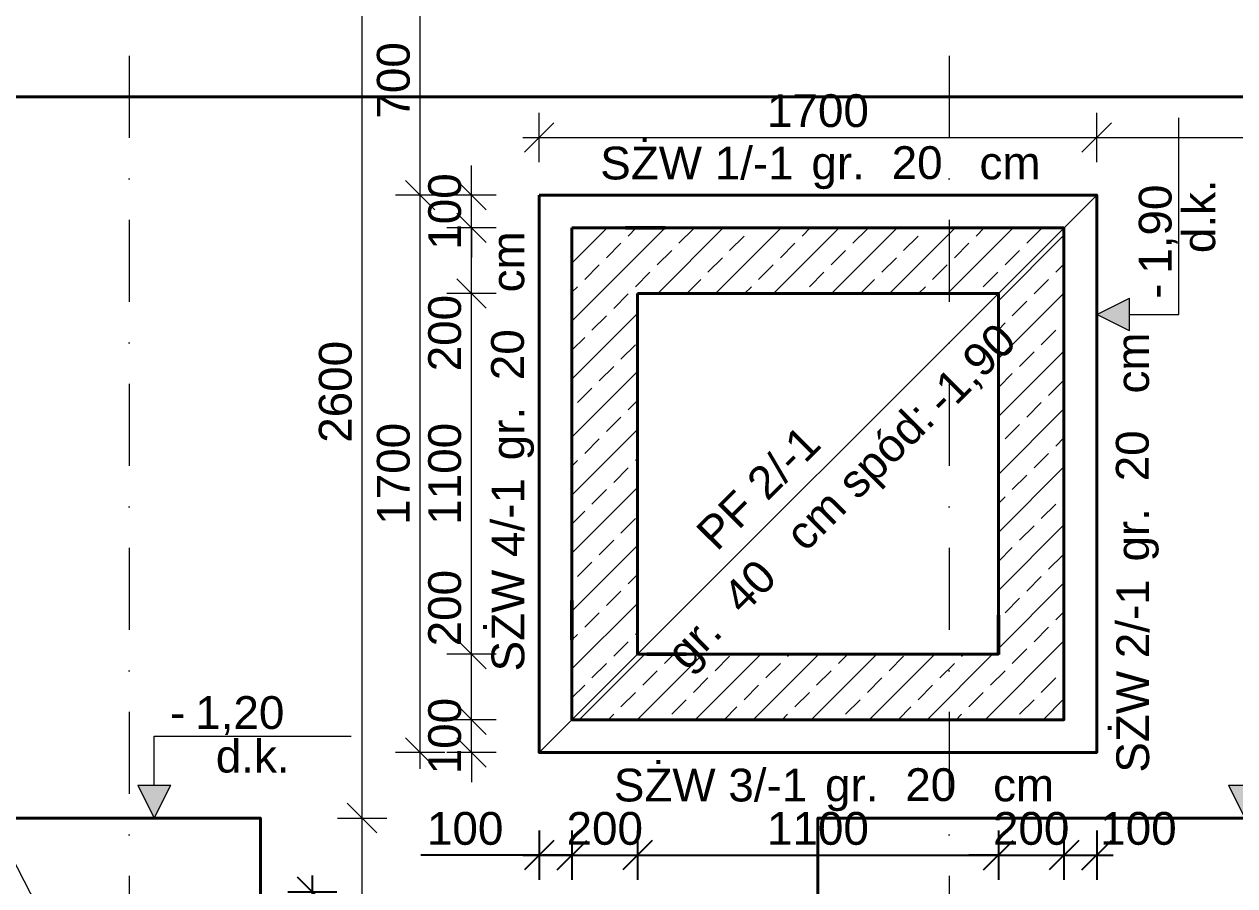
# Model space of a CAD drawing. Header units: millimetres. Extents: x -21220 to 1756793, y -806857 to 86733.
# Drawn here: x 44517 to 48208, y 14518 to 17145 of the extents above; entities that cross this region are included whole.
import ezdxf
from ezdxf.enums import TextEntityAlignment as Align

# ---------------------------------------------------------------- set-up
doc = ezdxf.new("R2010")
doc.units = ezdxf.units.MM
doc.header["$LTSCALE"] = 10
doc.linetypes.add('DASHDOT', pattern=[1, 0.5, -0.25, 0, -0.25])
doc.layers.get('Defpoints').update_dxf_attribs({"color": 2, "lineweight": 50})
for name, color, linetype, lineweight in [('G-Bloki', 221, 'Continuous', 5), ('G-Cienka', 4, 'Continuous', 9), ('G-Elementy konstrukcyjne', 1, 'Continuous', 40), ('G-Kreskowanie', 9, 'Continuous', 5), ('G-Opisy', 2, 'Continuous', 18), ('G-Osie', 6, 'DASHDOT', 9), ('G-Wymiary', 4, 'Continuous', 9)]:
    doc.layers.add(name, color=color, linetype=linetype, lineweight=lineweight)
doc.styles.add('Arial-GG', font='arial.ttf')
doc.dimstyles.new('e-cad_1_50_[mm]', dxfattribs={"dimscale": 50, "dimtxt": 2, "dimasz": 1.8, "dimexe": 1.5, "dimexo": 0, "dimgap": 0.6, "dimtad": 1, "dimdec": 1, "dimrnd": 1, "dimtxsty": 'Arial-GG', "dimblk": 'OBLIQUE', "dimcen": 0, "dimdle": 1, "dimclrd": 4, "dimclre": 4, "dimclrt": 7, "dimadec": 1, "dimazin": 0, "dimtfac": 1, "dimtdec": 1, "dimtix": 1, "dimtmove": 0, "dimatfit": 2, "dimfxl": 1.5, "dimfxlon": 1, "dimlwd": -1, "dimlwe": -1, "dimarcsym": 0})
doc.dimstyles.new('W-1 do 50-GG mm', dxfattribs={"dimscale": 50, "dimtxt": 2, "dimasz": 1.8, "dimexe": 1.5, "dimexo": 0, "dimgap": 0.6, "dimtad": 1, "dimdec": 1, "dimrnd": 1, "dimtxsty": 'Arial-GG', "dimblk": 'OBLIQUE', "dimcen": 0, "dimdle": 1, "dimclrd": 4, "dimclre": 4, "dimclrt": 7, "dimadec": 1, "dimazin": 0, "dimtfac": 1, "dimtdec": 1, "dimtix": 1, "dimtmove": 0, "dimatfit": 2, "dimfxl": 1.5, "dimfxlon": 1, "dimlwd": -1, "dimlwe": -1, "dimarcsym": 0})

# ---------------------------------------------------------------- blocks, each defined once
blk = doc.blocks.new('*U163')
at = {"layer": 'G-Opisy'}
blk.add_hatch(color=256, dxfattribs=at).paths.add_polyline_path([(-50, 100), (0, 0), (50, 100), (0, 100)])
for p, q in [((0, 250), (600, 250)), ((-50, 100), (50, 100)), ((-100, 0), (100, 0))]:
    blk.add_line(p, q, dxfattribs=at)
at = {"layer": 'G-Opisy', "ltscale": 0.04}
for points in [[(0, 100), (0, 200), (0, 250)], [(-50, 100), (0, 0), (50, 100)]]:
    blk.add_lwpolyline(points, dxfattribs=at)
at = {"layer": 'G-Opisy', "ltscale": 2, "style": 'Arial-GG'}
for tag, p in [('ZNAK', (48.1, 321.8)), ('RZEDNA', (124.7, 321.8))]:
    blk.add_attdef(tag, text='', height=100, dxfattribs=at).set_placement(p, align=Align.MIDDLE_LEFT)
blk.add_attdef('POLOZENIE', text='', height=100, dxfattribs=at).set_placement((300, 188.9), align=Align.MIDDLE_CENTER)
blk = doc.blocks.new('*D373')
at = {"layer": 'Defpoints', "color": 0, "ltscale": 0.8}
blk.add_point((-281.6, 132), dxfattribs=at)
blk.add_point((-281.6, 132), dxfattribs=at)
blk.add_point((-281.6, 132), dxfattribs=at)
at = {"layer": 'G-Opisy', "color": 4, "ltscale": 2}
for p, q in [((-1238.5, 1020.2), (-738.5, 1020.2)), ((-738.5, 1020.2), (-281.6, 132)), ((-281.6, 132), (-281.6, 132))]:
    blk.add_line(p, q, dxfattribs=at)
blk = doc.blocks.new('_Oblique')
at = {"color": 0, "linetype": 'ByBlock', "lineweight": -2}
blk.add_line((-0.5, -0.5), (0.5, 0.5), dxfattribs=at)
blk = doc.blocks.new('*D400')
at = {"layer": 'Defpoints', "color": 0, "ltscale": 0.8}
for p in [(48937.4, 14724.1), (47862.4, 11414.2), (48937.4, 9138.3)]:
    blk.add_point(p, dxfattribs=at)
at = {"layer": 'G-Wymiary', "color": 4, "ltscale": 2}
for p, q in [((47862.4, 9213.3), (47862.4, 9063.3)), ((48937.4, 9213.3), (48937.4, 9063.3)), ((47812.4, 9138.3), (48987.4, 9138.3))]:
    blk.add_line(p, q, dxfattribs=at)
at = {"layer": 'G-Wymiary', "color": 4, "ltscale": 0.8, "xscale": 90, "yscale": 90, "zscale": 90, "rotation": 180}
blk.add_blockref('_Oblique', (47862.4, 9138.3), dxfattribs=at)
at = {"layer": 'G-Wymiary', "color": 4, "ltscale": 0.8, "xscale": 90, "yscale": 90, "zscale": 90}
blk.add_blockref('_Oblique', (48937.4, 9138.3), dxfattribs=at)
at = {"layer": 'G-Wymiary', "color": 7, "ltscale": 0.8, "insert": (48399.9, 9219.3), "char_height": 100, "attachment_point": 5, "style": 'Arial-GG'}
blk.add_mtext('1075', dxfattribs=at)
blk = doc.blocks.new('*D424')
at = {"layer": 'Defpoints', "color": 0, "ltscale": 0.8}
for p in [(41337.4, 19049.1), (51062.4, 12755.4), (41050.6, 10089), (39612.4, 9892.9), (41337.4, 8451.7)]:
    blk.add_point(p, dxfattribs=at)
at = {"layer": 'G-Wymiary', "color": 4, "ltscale": 2}
blk.add_arc((41337.4, 10324.1), 370.9, 194.0362, 270, dxfattribs=at)
at = {"layer": 'G-Wymiary', "color": 4, "ltscale": 0.8, "xscale": 90, "yscale": 90, "zscale": 90, "rotation": 104.0362434679265}
blk.add_blockref('_Oblique', (40977.6, 10234.2), dxfattribs=at)
at = {"layer": 'G-Wymiary', "color": 4, "ltscale": 0.8, "xscale": 90, "yscale": 90, "zscale": 90}
blk.add_blockref('_Oblique', (41337.4, 9953.3), dxfattribs=at)
at = {"layer": 'G-Wymiary', "color": 7, "ltscale": 0.8, "insert": (41164.6, 10102.8), "char_height": 100, "attachment_point": 5, "rotation": 322.0181, "style": 'Arial-GG'}
blk.add_mtext('76,0%%d', dxfattribs=at)
blk = doc.blocks.new('*D433')
at = {"layer": 'Defpoints', "color": 0, "ltscale": 0.8}
for p in [(43762.4, 18554.4), (43762.4, 17724.1), (48937.4, 16924.1)]:
    blk.add_point(p, dxfattribs=at)
at = {"layer": 'G-Wymiary', "color": 4, "ltscale": 2}
for p, q in [((43762.4, 18479.4), (43762.4, 18629.4)), ((48937.4, 18479.4), (48937.4, 18629.4)), ((48987.4, 18554.4), (43712.4, 18554.4))]:
    blk.add_line(p, q, dxfattribs=at)
at = {"layer": 'G-Wymiary', "color": 4, "ltscale": 0.8, "xscale": 90, "yscale": 90, "zscale": 90, "rotation": 180}
blk.add_blockref('_Oblique', (43762.4, 18554.4), dxfattribs=at)
at = {"layer": 'G-Wymiary', "color": 4, "ltscale": 0.8, "xscale": 90, "yscale": 90, "zscale": 90}
blk.add_blockref('_Oblique', (48937.4, 18554.4), dxfattribs=at)
at = {"layer": 'G-Wymiary', "color": 7, "ltscale": 0.8, "insert": (46349.9, 18635.4), "char_height": 100, "attachment_point": 5, "style": 'Arial-GG'}
blk.add_mtext('5175', dxfattribs=at)
blk = doc.blocks.new('*D458')
at = {"layer": 'Defpoints', "color": 0, "ltscale": 0.8}
for p in [(47337.4, 19049.1), (51062.4, 12755.4), (47753.4, 11222.9), (39612.4, 9892.9), (47337.4, 8451.7)]:
    blk.add_point(p, dxfattribs=at)
at = {"layer": 'G-Wymiary', "color": 4, "ltscale": 2}
blk.add_arc((47337.4, 11824.1), 731.1, 270, 14.0362, dxfattribs=at)
at = {"layer": 'G-Wymiary', "color": 4, "ltscale": 0.8, "xscale": 90, "yscale": 90, "zscale": 90}
for p, rotation in [((48046.7, 12001.5), 104.0362434679265), ((47337.4, 11093), 180)]:
    blk.add_blockref('_Oblique', p, dxfattribs=dict(at, rotation=rotation))
at = {"layer": 'G-Wymiary', "color": 7, "ltscale": 0.8, "insert": (47842.7, 11429.6), "char_height": 100, "attachment_point": 5, "rotation": 52.0181, "style": 'Arial-GG'}
blk.add_mtext('104,0%%d', dxfattribs=at)
blk = doc.blocks.new('*D468')
at = {"layer": 'Defpoints', "color": 0, "ltscale": 0.8}
for p in [(45237.4, 14724.1), (45547.5, 14724.1), (45237.4, 13924.1)]:
    blk.add_point(p, dxfattribs=at)
at = {"layer": 'G-Wymiary', "color": 4, "ltscale": 2}
for p, q in [((45547.5, 13874.1), (45547.5, 14774.1)), ((45472.5, 14724.1), (45622.5, 14724.1)), ((45472.5, 13924.1), (45622.5, 13924.1))]:
    blk.add_line(p, q, dxfattribs=at)
at = {"layer": 'G-Wymiary', "color": 4, "ltscale": 0.8, "xscale": 90, "yscale": 90, "zscale": 90}
for p, rotation in [((45547.5, 14724.1), 90), ((45547.5, 13924.1), 270)]:
    blk.add_blockref('_Oblique', p, dxfattribs=dict(at, rotation=rotation))
at = {"layer": 'G-Wymiary', "color": 7, "ltscale": 0.8, "insert": (45466.5, 14324.1), "char_height": 100, "attachment_point": 5, "rotation": 90, "style": 'Arial-GG'}
blk.add_mtext('800', dxfattribs=at)
blk = doc.blocks.new('*D469')
at = {"layer": 'Defpoints', "color": 0, "ltscale": 0.8}
for p in [(45284.1, 17324.1), (45547.5, 17324.1), (45237.4, 14724.1)]:
    blk.add_point(p, dxfattribs=at)
at = {"layer": 'G-Wymiary', "color": 4, "ltscale": 2}
for p, q in [((45547.5, 14674.1), (45547.5, 17374.1)), ((45472.5, 17324.1), (45622.5, 17324.1)), ((45472.5, 14724.1), (45622.5, 14724.1))]:
    blk.add_line(p, q, dxfattribs=at)
at = {"layer": 'G-Wymiary', "color": 4, "ltscale": 0.8, "xscale": 90, "yscale": 90, "zscale": 90}
for p, rotation in [((45547.5, 17324.1), 90), ((45547.5, 14724.1), 270)]:
    blk.add_blockref('_Oblique', p, dxfattribs=dict(at, rotation=rotation))
at = {"layer": 'G-Wymiary', "color": 7, "ltscale": 0.8, "insert": (45466.5, 16024.1), "char_height": 100, "attachment_point": 5, "rotation": 90, "style": 'Arial-GG'}
blk.add_mtext('2600', dxfattribs=at)
blk = doc.blocks.new('*D470')
at = {"layer": 'Defpoints', "color": 0, "ltscale": 0.8}
for p in [(45724.4, 16624.1), (46087.4, 16624.1), (46087.4, 14924.1)]:
    blk.add_point(p, dxfattribs=at)
at = {"layer": 'G-Wymiary', "color": 4, "ltscale": 2}
for p, q in [((45724.4, 14874.1), (45724.4, 16674.1)), ((45799.4, 16624.1), (45649.4, 16624.1)), ((45799.4, 14924.1), (45649.4, 14924.1))]:
    blk.add_line(p, q, dxfattribs=at)
at = {"layer": 'G-Wymiary', "color": 4, "ltscale": 0.8, "xscale": 90, "yscale": 90, "zscale": 90}
for p, rotation in [((45724.4, 16624.1), 90), ((45724.4, 14924.1), 270)]:
    blk.add_blockref('_Oblique', p, dxfattribs=dict(at, rotation=rotation))
at = {"layer": 'G-Wymiary', "color": 7, "ltscale": 0.8, "insert": (45643.3, 15774.1), "char_height": 100, "attachment_point": 5, "rotation": 90, "style": 'Arial-GG'}
blk.add_mtext('1700', dxfattribs=at)
blk = doc.blocks.new('*D471')
at = {"layer": 'Defpoints', "color": 0, "ltscale": 0.8}
for p in [(45724.4, 17324.1), (46220.3, 17324.1), (46087.4, 16624.1)]:
    blk.add_point(p, dxfattribs=at)
at = {"layer": 'G-Wymiary', "color": 4, "ltscale": 2}
for p, q in [((45724.4, 16574.1), (45724.4, 17374.1)), ((45799.4, 17324.1), (45649.4, 17324.1)), ((45799.4, 16624.1), (45649.4, 16624.1))]:
    blk.add_line(p, q, dxfattribs=at)
at = {"layer": 'G-Wymiary', "color": 4, "ltscale": 0.8, "xscale": 90, "yscale": 90, "zscale": 90}
for p, rotation in [((45724.4, 17324.1), 90), ((45724.4, 16624.1), 270)]:
    blk.add_blockref('_Oblique', p, dxfattribs=dict(at, rotation=rotation))
at = {"layer": 'G-Wymiary', "color": 7, "ltscale": 0.8, "insert": (45643.3, 16974.1), "char_height": 100, "attachment_point": 5, "rotation": 90, "style": 'Arial-GG'}
blk.add_mtext('700', dxfattribs=at)
blk = doc.blocks.new('*D472')
at = {"layer": 'Defpoints', "color": 0, "ltscale": 0.8}
for p in [(47787.4, 16800.1), (46087.4, 16624.1), (47787.4, 16624.1)]:
    blk.add_point(p, dxfattribs=at)
at = {"layer": 'G-Wymiary', "color": 4, "ltscale": 2}
for p, q in [((46087.4, 16725.1), (46087.4, 16875.1)), ((47787.4, 16725.1), (47787.4, 16875.1)), ((46037.4, 16800.1), (47837.4, 16800.1))]:
    blk.add_line(p, q, dxfattribs=at)
at = {"layer": 'G-Wymiary', "color": 4, "ltscale": 0.8, "xscale": 90, "yscale": 90, "zscale": 90, "rotation": 180}
blk.add_blockref('_Oblique', (46087.4, 16800.1), dxfattribs=at)
at = {"layer": 'G-Wymiary', "color": 4, "ltscale": 0.8, "xscale": 90, "yscale": 90, "zscale": 90}
blk.add_blockref('_Oblique', (47787.4, 16800.1), dxfattribs=at)
at = {"layer": 'G-Wymiary', "color": 7, "ltscale": 0.8, "insert": (46937.4, 16881.1), "char_height": 100, "attachment_point": 5, "style": 'Arial-GG'}
blk.add_mtext('1700', dxfattribs=at)
blk = doc.blocks.new('*D473')
at = {"layer": 'Defpoints', "color": 0, "ltscale": 0.8}
for p in [(49337.4, 16800.1), (47787.4, 16624.1), (49337.4, 16624.1)]:
    blk.add_point(p, dxfattribs=at)
at = {"layer": 'G-Wymiary', "color": 4, "ltscale": 2}
for p, q in [((47787.4, 16725.1), (47787.4, 16875.1)), ((49337.4, 16725.1), (49337.4, 16875.1)), ((47737.4, 16800.1), (49387.4, 16800.1))]:
    blk.add_line(p, q, dxfattribs=at)
at = {"layer": 'G-Wymiary', "color": 4, "ltscale": 0.8, "xscale": 90, "yscale": 90, "zscale": 90, "rotation": 180}
blk.add_blockref('_Oblique', (47787.4, 16800.1), dxfattribs=at)
at = {"layer": 'G-Wymiary', "color": 4, "ltscale": 0.8, "xscale": 90, "yscale": 90, "zscale": 90}
blk.add_blockref('_Oblique', (49337.4, 16800.1), dxfattribs=at)
at = {"layer": 'G-Wymiary', "color": 7, "ltscale": 0.8, "insert": (48562.4, 16881.1), "char_height": 100, "attachment_point": 5, "style": 'Arial-GG'}
blk.add_mtext('1550', dxfattribs=at)
blk = doc.blocks.new('*U276')
at = {"ltscale": 2}
blk.add_point((0, 0), dxfattribs=at)
at = {"layer": 'Defpoints'}
blk.add_lwpolyline([(0, 380.1), (0, 259.7)], dxfattribs=at)
at = {"layer": 'G-Opisy', "insert": (-424.4, -252.9), "char_height": 100, "width": 2920.171, "attachment_point": 5, "rotation": 270, "style": 'Arial-GG'}
blk.add_mtext('gr.         cm', dxfattribs=at)
at = {"layer": 'G-Opisy', "ltscale": 2, "style": 'Arial-GG'}
blk.add_attdef('NAZWA', text='', height=100, rotation=270, dxfattribs=at).set_placement((-459.7, 150.5), align=Align.RIGHT)
blk.add_attdef('GR', text='', height=100, rotation=270, dxfattribs=at).set_placement((-458.4, -225.9), align=Align.CENTER)
blk = doc.blocks.new('*U277')
at = {"ltscale": 2}
blk.add_point((0, 0), dxfattribs=at)
at = {"layer": 'Defpoints'}
blk.add_lwpolyline([(0, 380.1), (0, 259.7)], dxfattribs=at)
at = {"layer": 'G-Opisy', "insert": (180.5, -516.8), "char_height": 100, "width": 2920.171, "attachment_point": 5, "rotation": 270, "style": 'Arial-GG'}
blk.add_mtext('gr.         cm', dxfattribs=at)
at = {"layer": 'G-Opisy', "ltscale": 2, "style": 'Arial-GG'}
blk.add_attdef('NAZWA', text='', height=100, rotation=270, dxfattribs=at).set_placement((145.2, -113.5), align=Align.RIGHT)
blk.add_attdef('GR', text='', height=100, rotation=270, dxfattribs=at).set_placement((146.5, -489.8), align=Align.CENTER)
blk = doc.blocks.new('*U278')
at = {"ltscale": 2}
blk.add_point((0, 0), dxfattribs=at)
at = {"layer": 'Defpoints'}
blk.add_lwpolyline([(0, 380.1), (0, 259.7)], dxfattribs=at)
at = {"layer": 'G-Opisy', "insert": (-414.1, -512.5), "char_height": 100, "width": 2920.171, "attachment_point": 5, "rotation": 270, "style": 'Arial-GG'}
blk.add_mtext('gr.         cm', dxfattribs=at)
at = {"layer": 'G-Opisy', "ltscale": 2, "style": 'Arial-GG'}
blk.add_attdef('NAZWA', text='', height=100, rotation=270, dxfattribs=at).set_placement((-449.4, -109.1), align=Align.RIGHT)
blk.add_attdef('GR', text='', height=100, rotation=270, dxfattribs=at).set_placement((-448.1, -485.5), align=Align.CENTER)
blk = doc.blocks.new('*U279')
at = {"ltscale": 2}
blk.add_point((0, 0), dxfattribs=at)
at = {"layer": 'Defpoints'}
blk.add_lwpolyline([(0, 380.1), (0, 259.7)], dxfattribs=at)
at = {"layer": 'G-Opisy', "insert": (183.1, -535.7), "char_height": 100, "width": 2920.171, "attachment_point": 5, "rotation": 270, "style": 'Arial-GG'}
blk.add_mtext('gr.         cm', dxfattribs=at)
at = {"layer": 'G-Opisy', "ltscale": 2, "style": 'Arial-GG'}
blk.add_attdef('NAZWA', text='', height=100, rotation=270, dxfattribs=at).set_placement((147.8, -132.3), align=Align.RIGHT)
blk.add_attdef('GR', text='', height=100, rotation=270, dxfattribs=at).set_placement((149.1, -508.7), align=Align.CENTER)
blk = doc.blocks.new('*U286')
at = {"layer": 'G-Cienka'}
blk.add_line((2404.2, 0), (0, 0), dxfattribs=at)
at = {"layer": 'G-Opisy', "insert": (1031.2, -25.4), "char_height": 100, "width": 5302.625, "attachment_point": 5, "style": 'Arial-GG'}
blk.add_mtext('\\Pgr.         cm spód:', dxfattribs=at)
at = {"layer": 'G-Opisy', "ltscale": 2, "style": 'Arial-GG'}
for tag, p in [('NAZWA', (1043.4, 48.5)), ('GR', (811.5, -144.4))]:
    blk.add_attdef(tag, text='', height=100, dxfattribs=at).set_placement(p, align=Align.CENTER)
at = {"layer": 'G-Opisy', "style": 'Arial-GG'}
blk.add_attdef('SPOD', (1597.5, -151.5), '', height=100, dxfattribs=at)
blk = doc.blocks.new('*D477')
at = {"color": 4, "ltscale": 2}
for p, q in [((45396, 14099.1), (45396, 14549.1)), ((45321, 14499.1), (45471, 14499.1)), ((45321, 14149.1), (45471, 14149.1))]:
    blk.add_line(p, q, dxfattribs=at)
at = {"layer": 'Defpoints', "color": 0, "ltscale": 0.8}
for p in [(45012.4, 14499.1), (45396, 14499.1), (45012.4, 14149.1)]:
    blk.add_point(p, dxfattribs=at)
at = {"color": 4, "ltscale": 0.8, "xscale": 90, "yscale": 90, "zscale": 90}
for p, rotation in [((45396, 14499.1), 90), ((45396, 14149.1), 270)]:
    blk.add_blockref('_Oblique', p, dxfattribs=dict(at, rotation=rotation))
at = {"color": 7, "ltscale": 0.8, "insert": (45314.9, 14324.1), "char_height": 100, "attachment_point": 5, "rotation": 90, "style": 'Arial-GG'}
blk.add_mtext('350', dxfattribs=at)
blk = doc.blocks.new('*D478')
at = {"color": 4, "ltscale": 2}
for p, q in [((46087.4, 14685.9), (46087.4, 14535.9)), ((46187.4, 14685.9), (46187.4, 14535.9)), ((46087.4, 14610.9), (45726.2, 14610.9)), ((46037.4, 14610.9), (46187.4, 14610.9))]:
    blk.add_line(p, q, dxfattribs=at)
at = {"layer": 'Defpoints', "color": 0, "ltscale": 0.8}
for p in [(46087.4, 16135), (46187.4, 16159.6), (46187.4, 14610.9)]:
    blk.add_point(p, dxfattribs=at)
at = {"color": 4, "ltscale": 0.8, "xscale": 90, "yscale": 90, "zscale": 90, "rotation": 180}
blk.add_blockref('_Oblique', (46087.4, 14610.9), dxfattribs=at)
at = {"color": 4, "ltscale": 0.8, "xscale": 90, "yscale": 90, "zscale": 90}
blk.add_blockref('_Oblique', (46187.4, 14610.9), dxfattribs=at)
at = {"color": 7, "ltscale": 0.8, "insert": (45861.8, 14691.9), "char_height": 100, "attachment_point": 5, "style": 'Arial-GG'}
blk.add_mtext('100', dxfattribs=at)
blk = doc.blocks.new('*D479')
at = {"color": 4, "ltscale": 2}
for p, q in [((46187.4, 14685.9), (46187.4, 14535.9)), ((46387.4, 14685.9), (46387.4, 14535.9)), ((46187.4, 14610.9), (46097.4, 14610.9)), ((46187.4, 14610.9), (46387.4, 14610.9)), ((46387.4, 14610.9), (46477.4, 14610.9))]:
    blk.add_line(p, q, dxfattribs=at)
at = {"layer": 'Defpoints', "color": 0, "ltscale": 0.8}
for p in [(46187.4, 16159.6), (46387.4, 15321.8), (46387.4, 14610.9)]:
    blk.add_point(p, dxfattribs=at)
at = {"color": 4, "ltscale": 0.8, "xscale": 90, "yscale": 90, "zscale": 90}
blk.add_blockref('_Oblique', (46187.4, 14610.9), dxfattribs=at)
at = {"color": 4, "ltscale": 0.8, "xscale": 90, "yscale": 90, "zscale": 90, "rotation": 180}
blk.add_blockref('_Oblique', (46387.4, 14610.9), dxfattribs=at)
at = {"color": 7, "ltscale": 0.8, "insert": (46287.4, 14691.9), "char_height": 100, "attachment_point": 5, "style": 'Arial-GG'}
blk.add_mtext('200', dxfattribs=at)
blk = doc.blocks.new('*D480')
at = {"color": 4, "ltscale": 2}
for p, q in [((46387.4, 14685.9), (46387.4, 14535.9)), ((47487.4, 14685.9), (47487.4, 14535.9)), ((46337.4, 14610.9), (47537.4, 14610.9))]:
    blk.add_line(p, q, dxfattribs=at)
at = {"layer": 'Defpoints', "color": 0, "ltscale": 0.8}
for p in [(46387.4, 15321.8), (47487.4, 15224.1), (47487.4, 14610.9)]:
    blk.add_point(p, dxfattribs=at)
at = {"color": 4, "ltscale": 0.8, "xscale": 90, "yscale": 90, "zscale": 90, "rotation": 180}
blk.add_blockref('_Oblique', (46387.4, 14610.9), dxfattribs=at)
at = {"color": 4, "ltscale": 0.8, "xscale": 90, "yscale": 90, "zscale": 90}
blk.add_blockref('_Oblique', (47487.4, 14610.9), dxfattribs=at)
at = {"color": 7, "ltscale": 0.8, "insert": (46937.4, 14691.9), "char_height": 100, "attachment_point": 5, "style": 'Arial-GG'}
blk.add_mtext('1100', dxfattribs=at)
blk = doc.blocks.new('*D481')
at = {"color": 4, "ltscale": 2}
for p, q in [((47487.4, 14685.9), (47487.4, 14535.9)), ((47687.4, 14685.9), (47687.4, 14535.9)), ((47487.4, 14610.9), (47397.4, 14610.9)), ((47487.4, 14610.9), (47687.4, 14610.9)), ((47687.4, 14610.9), (47777.4, 14610.9))]:
    blk.add_line(p, q, dxfattribs=at)
at = {"layer": 'Defpoints', "color": 0, "ltscale": 0.8}
for p in [(47487.4, 15224.1), (47687.4, 15224.1), (47687.4, 14610.9)]:
    blk.add_point(p, dxfattribs=at)
at = {"color": 4, "ltscale": 0.8, "xscale": 90, "yscale": 90, "zscale": 90}
blk.add_blockref('_Oblique', (47487.4, 14610.9), dxfattribs=at)
at = {"color": 4, "ltscale": 0.8, "xscale": 90, "yscale": 90, "zscale": 90, "rotation": 180}
blk.add_blockref('_Oblique', (47687.4, 14610.9), dxfattribs=at)
at = {"color": 7, "ltscale": 0.8, "insert": (47587.4, 14691.9), "char_height": 100, "attachment_point": 5, "style": 'Arial-GG'}
blk.add_mtext('200', dxfattribs=at)
blk = doc.blocks.new('*D482')
at = {"color": 4, "ltscale": 2}
for p, q in [((47687.4, 14685.9), (47687.4, 14535.9)), ((47787.4, 14685.9), (47787.4, 14535.9)), ((47637.4, 14610.9), (47837.4, 14610.9))]:
    blk.add_line(p, q, dxfattribs=at)
at = {"layer": 'Defpoints', "color": 0, "ltscale": 0.8}
for p in [(47687.4, 15224.1), (47787.4, 15224.1), (47787.4, 14610.9)]:
    blk.add_point(p, dxfattribs=at)
at = {"color": 4, "ltscale": 0.8, "xscale": 90, "yscale": 90, "zscale": 90, "rotation": 180}
blk.add_blockref('_Oblique', (47687.4, 14610.9), dxfattribs=at)
at = {"color": 4, "ltscale": 0.8, "xscale": 90, "yscale": 90, "zscale": 90}
blk.add_blockref('_Oblique', (47787.4, 14610.9), dxfattribs=at)
at = {"color": 7, "ltscale": 0.8, "insert": (47914.5, 14691.9), "char_height": 100, "attachment_point": 5, "style": 'Arial-GG'}
blk.add_mtext('100', dxfattribs=at)
blk = doc.blocks.new('*U159')
at = {"layer": 'G-Opisy'}
blk.add_hatch(color=256, dxfattribs=at).paths.add_polyline_path([(100, -50), (0, 0), (100, 50), (100, 0)])
for p, q in [((250, 0), (250, 600)), ((0, -100), (0, 100)), ((100, -50), (100, 50))]:
    blk.add_line(p, q, dxfattribs=at)
at = {"layer": 'G-Opisy', "ltscale": 0.04}
for points in [[(100, -50), (0, 0), (100, 50)], [(100, 0), (200, 0), (250, 0)]]:
    blk.add_lwpolyline(points, dxfattribs=at)
at = {"layer": 'G-Opisy', "ltscale": 2, "style": 'Arial-GG'}
for tag, p in [('RZEDNA', (178.2, 124.7)), ('ZNAK', (178.2, 48.1))]:
    blk.add_attdef(tag, text='', height=100, rotation=90, dxfattribs=at).set_placement(p, align=Align.MIDDLE_LEFT)
blk.add_attdef('POLOZENIE', text='', height=100, rotation=90, dxfattribs=at).set_placement((311.1, 300), align=Align.MIDDLE_CENTER)
blk = doc.blocks.new('*D487')
at = {"layer": 'Defpoints', "color": 0, "ltscale": 0.8}
for p in [(45880.9, 15024.1), (46187.4, 15024.1), (46087.4, 14924.1)]:
    blk.add_point(p, dxfattribs=at)
at = {"layer": 'G-Wymiary', "color": 4, "ltscale": 2}
for p, q in [((45880.9, 15024.1), (45880.9, 15114.1)), ((45955.9, 15024.1), (45805.9, 15024.1)), ((45880.9, 14924.1), (45880.9, 15024.1)), ((45955.9, 14924.1), (45805.9, 14924.1)), ((45880.9, 14924.1), (45880.9, 14834.1))]:
    blk.add_line(p, q, dxfattribs=at)
at = {"layer": 'G-Wymiary', "color": 4, "ltscale": 0.8, "xscale": 90, "yscale": 90, "zscale": 90}
for p, rotation in [((45880.9, 15024.1), 270), ((45880.9, 14924.1), 90)]:
    blk.add_blockref('_Oblique', p, dxfattribs=dict(at, rotation=rotation))
at = {"layer": 'G-Wymiary', "color": 7, "ltscale": 0.8, "insert": (45799.8, 14974.1), "char_height": 100, "attachment_point": 5, "rotation": 90, "style": 'Arial-GG'}
blk.add_mtext('100', dxfattribs=at)
blk = doc.blocks.new('*D488')
at = {"layer": 'Defpoints', "color": 0, "ltscale": 0.8}
for p in [(45880.9, 15224.1), (46387.4, 15224.1), (46187.4, 15024.1)]:
    blk.add_point(p, dxfattribs=at)
at = {"layer": 'G-Wymiary', "color": 4, "ltscale": 2}
for p, q in [((45880.9, 14974.1), (45880.9, 15274.1)), ((45955.9, 15224.1), (45805.9, 15224.1)), ((45955.9, 15024.1), (45805.9, 15024.1))]:
    blk.add_line(p, q, dxfattribs=at)
at = {"layer": 'G-Wymiary', "color": 4, "ltscale": 0.8, "xscale": 90, "yscale": 90, "zscale": 90}
for p, rotation in [((45880.9, 15224.1), 90), ((45880.9, 15024.1), 270)]:
    blk.add_blockref('_Oblique', p, dxfattribs=dict(at, rotation=rotation))
at = {"layer": 'G-Wymiary', "color": 7, "ltscale": 0.8, "insert": (45799.8, 15364.4), "char_height": 100, "attachment_point": 5, "rotation": 90, "style": 'Arial-GG'}
blk.add_mtext('200', dxfattribs=at)
blk = doc.blocks.new('*D489')
at = {"layer": 'Defpoints', "color": 0, "ltscale": 0.8}
for p in [(45880.9, 16324.1), (46387.4, 16324.1), (46387.4, 15224.1)]:
    blk.add_point(p, dxfattribs=at)
at = {"layer": 'G-Wymiary', "color": 4, "ltscale": 2}
for p, q in [((45880.9, 15174.1), (45880.9, 16374.1)), ((45955.9, 16324.1), (45805.9, 16324.1)), ((45955.9, 15224.1), (45805.9, 15224.1))]:
    blk.add_line(p, q, dxfattribs=at)
at = {"layer": 'G-Wymiary', "color": 4, "ltscale": 0.8, "xscale": 90, "yscale": 90, "zscale": 90}
for p, rotation in [((45880.9, 16324.1), 90), ((45880.9, 15224.1), 270)]:
    blk.add_blockref('_Oblique', p, dxfattribs=dict(at, rotation=rotation))
at = {"layer": 'G-Wymiary', "color": 7, "ltscale": 0.8, "insert": (45799.8, 15774.1), "char_height": 100, "attachment_point": 5, "rotation": 90, "style": 'Arial-GG'}
blk.add_mtext('1100', dxfattribs=at)
blk = doc.blocks.new('*D490')
at = {"layer": 'Defpoints', "color": 0, "ltscale": 0.8}
for p in [(45880.9, 16524.1), (46187.4, 16524.1), (46387.4, 16324.1)]:
    blk.add_point(p, dxfattribs=at)
at = {"layer": 'G-Wymiary', "color": 4, "ltscale": 2}
for p, q in [((45880.9, 16274.1), (45880.9, 16574.1)), ((45955.9, 16524.1), (45805.9, 16524.1)), ((45955.9, 16324.1), (45805.9, 16324.1))]:
    blk.add_line(p, q, dxfattribs=at)
at = {"layer": 'G-Wymiary', "color": 4, "ltscale": 0.8, "xscale": 90, "yscale": 90, "zscale": 90}
for p, rotation in [((45880.9, 16524.1), 90), ((45880.9, 16324.1), 270)]:
    blk.add_blockref('_Oblique', p, dxfattribs=dict(at, rotation=rotation))
at = {"layer": 'G-Wymiary', "color": 7, "ltscale": 0.8, "insert": (45799.8, 16203.2), "char_height": 100, "attachment_point": 5, "rotation": 90, "style": 'Arial-GG'}
blk.add_mtext('200', dxfattribs=at)
blk = doc.blocks.new('*D491')
at = {"layer": 'Defpoints', "color": 0, "ltscale": 0.8}
for p in [(45880.9, 16624.1), (46087.4, 16624.1), (46187.4, 16524.1)]:
    blk.add_point(p, dxfattribs=at)
at = {"layer": 'G-Wymiary', "color": 4, "ltscale": 2}
for p, q in [((45880.9, 16624.1), (45880.9, 16714.1)), ((45955.9, 16624.1), (45805.9, 16624.1)), ((45880.9, 16524.1), (45880.9, 16624.1)), ((45955.9, 16524.1), (45805.9, 16524.1)), ((45880.9, 16524.1), (45880.9, 16434.1))]:
    blk.add_line(p, q, dxfattribs=at)
at = {"layer": 'G-Wymiary', "color": 4, "ltscale": 0.8, "xscale": 90, "yscale": 90, "zscale": 90}
for p, rotation in [((45880.9, 16624.1), 270), ((45880.9, 16524.1), 90)]:
    blk.add_blockref('_Oblique', p, dxfattribs=dict(at, rotation=rotation))
at = {"layer": 'G-Wymiary', "color": 7, "ltscale": 0.8, "insert": (45799.8, 16574.1), "char_height": 100, "attachment_point": 5, "rotation": 90, "style": 'Arial-GG'}
blk.add_mtext('100', dxfattribs=at)
blk = doc.blocks.new('*U168')
at = {"layer": 'G-Cienka', "ltscale": 0.8}
blk.add_circle((-281.65, 132.03), 25, dxfattribs=at)
at = {"layer": 'G-Elementy konstrukcyjne', "ltscale": 0.8}
blk.add_lwpolyline([(-400, 400), (400, 400), (400, -400), (-400, -400)], close=True, dxfattribs=at)
at = {"layer": 'G-Opisy', "ltscale": 0.8, "char_height": 100, "width": 72.6945, "attachment_point": 1, "style": 'Arial-GG'}
for insert in [(-1162.09, 998.22), (-854.82, 998.22)]:
    blk.add_mtext('x', dxfattribs=dict(at, insert=insert))
at = {"layer": 'G-Opisy', "ltscale": 0.8, "style": 'Arial-GG'}
blk.add_attdef('NAZWA', text='', height=100, dxfattribs=at).set_placement((-988.5, 1020.22), align=Align.BOTTOM_CENTER)
blk.add_attdef('SZE', text='', height=100, dxfattribs=at).set_placement((-1193.59, 865.39), align=Align.BOTTOM_RIGHT)
at = {"layer": 'G-Opisy', "ltscale": 2, "style": 'Arial-GG'}
blk.add_attdef('DL', (-1054.84, 898.22), '', height=100, dxfattribs=at)
at = {"layer": 'G-Opisy', "ltscale": 0.8, "style": 'Arial-GG'}
blk.add_attdef('WYS', text='', height=100, dxfattribs=at).set_placement((-784.42, 865.39), align=Align.BOTTOM_LEFT)
at = {"layer": 'G-Opisy', "ltscale": 2}
dim = blk.add_linear_dim(base=(-281.65, 132.03), p1=(-281.65, 132.03), p2=(-281.65, 132.03), text=' ', dimstyle='e-cad_1_50_[mm]', override={"dimscale": 50, "dimasz": 0, "dimgap": 5, "dimsah": 1, "dimdle": 6, "dimse1": 1, "dimse2": 1, "dimsd1": 1, "dimtmove": 1}, dxfattribs=at)
dim.commit()
dim.dimension.update_dxf_attribs({"geometry": '*D373', "text_midpoint": (-988.5, 1020.22), "dimtype": 160})

msp = doc.modelspace()

# ---------------------------------------------------------------- hatches: boundary and pattern name
at = {"layer": 'G-Kreskowanie', "ltscale": 2}
h = msp.add_hatch(dxfattribs=at)
h.set_pattern_fill('ANSI33', color=256, scale=500, style=0)
h.set_pattern_definition([(45, (-1471401.77, 779776.89), (-88.388348, 88.388348), []), (45, (-1471313.38, 779776.89), (-88.388348, 88.388348), [62.5, -31.25])])
h.paths.add_polyline_path([(46187.37, 16524.14), (47687.37, 16524.14), (47687.37, 15024.14), (46187.37, 15024.14)])
h.paths.add_polyline_path([(46387.37, 16324.14), (47487.37, 16324.14), (47487.37, 15224.14), (46387.37, 15224.14)], flags=16)

# ---------------------------------------------------------------- linework, layer by layer
at = {"layer": 'G-Elementy konstrukcyjne', "ltscale": 2}
for points in [[(41737.37, 16924.14), (48937.37, 16924.14), (48937.37, 14724.14), (46937.37, 14724.14), (46937.37, 12136.45), (41737.37, 10836.45)], [(46087.37, 16624.14), (47787.37, 16624.14), (47787.37, 14924.14), (46087.37, 14924.14)], [(46187.37, 16524.14), (47687.37, 16524.14), (47687.37, 15024.14), (46187.37, 15024.14)], [(46387.37, 16324.14), (47487.37, 16324.14), (47487.37, 15224.14), (46387.37, 15224.14)]]:
    msp.add_lwpolyline(points, close=True, dxfattribs=at)
at = {"layer": 'G-Osie', "ltscale": 50}
for p, q in [((44837.37, 19049.14), (44837.37, 8451.74)), ((47337.37, 19049.14), (47337.37, 8451.74))]:
    msp.add_line(p, q, dxfattribs=at)

# ---------------------------------------------------------------- block references
at = {"layer": 'G-Bloki', "ltscale": 2}
for name, p, values in [('*U159', (47787.37, 16259.7), {'POLOZENIE': 'd.k.', 'ZNAK': '-', 'RZEDNA': '1,90'}), ('*U163', (44914.07, 14724.14), {'POLOZENIE': 'd.k.', 'ZNAK': '-', 'RZEDNA': '1,20'}), ('*U163', (48238.92, 14724.14), {'POLOZENIE': 'd.k.', 'ZNAK': '-', 'RZEDNA': '1,50'})]:
    msp.add_blockref(name, p, dxfattribs=at).add_auto_attribs(values)
for name, p, rotation, values in [('*U279', (46731.07, 16524.14), 90, {'NAZWA': 'SŻW 1/-1', 'GR': '20'}), ('*U286', (46087.37, 14924.14), 45, {'NAZWA': 'PF 2/-1', 'GR': '40', 'SPOD': '-1,90'}), ('*U277', (46187.37, 15647.61), 179.9999999999739, {'NAZWA': 'SŻW 4/-1', 'GR': '20'}), ('*U276', (47487.37, 15602.96), 180, {'NAZWA': 'SŻW 2/-1', 'GR': '20'}), ('*U278', (46795.76, 15224.14), 90, {'NAZWA': 'SŻW 3/-1', 'GR': '20'})]:
    msp.add_blockref(name, p, dxfattribs=dict(at, rotation=rotation)).add_auto_attribs(values)
ref = msp.add_blockref('*U168', (44837.37, 14324.14), dxfattribs=at)
ref.add_attrib('NAZWA', 'SF-1/-1', dxfattribs={"layer": 'G-Opisy', "ltscale": 0.8, "height": 100, "style": 'Arial-GG'}).set_placement((43848.87, 15344.36), align=Align.BOTTOM_CENTER)
ref.add_attrib('SZE', '80', dxfattribs={"layer": 'G-Opisy', "ltscale": 0.8, "height": 100, "style": 'Arial-GG'}).set_placement((43643.78, 15189.54), align=Align.BOTTOM_RIGHT)
ref.add_attrib('WYS', '80', dxfattribs={"layer": 'G-Opisy', "ltscale": 0.8, "height": 100, "style": 'Arial-GG'}).set_placement((44052.95, 15189.54), align=Align.BOTTOM_LEFT)

# ---------------------------------------------------------------- dimensions: what is measured, and where the dimension line sits
at = {"ltscale": 2}
dim = msp.add_linear_dim(base=(46187.37, 14610.89), p1=(46087.37, 16134.96), p2=(46187.37, 16159.57), dimstyle='e-cad_1_50_[mm]', dxfattribs=at)
dim.commit()
dim.dimension.update_dxf_attribs({"geometry": '*D478', "text_midpoint": (45861.78, 14610.89), "dimtype": 160})
for base, p1, p2, picture, middle in [((46387.37, 14610.89), (46187.37, 16159.57), (46387.37, 15321.78), '*D479', (46287.37, 14691.95)), ((47487.37, 14610.89), (46387.37, 15321.78), (47487.37, 15224.14), '*D480', (46937.37, 14691.95)), ((47687.37, 14610.89), (47487.37, 15224.14), (47687.37, 15224.14), '*D481', (47587.37, 14691.95))]:
    dim = msp.add_linear_dim(base=base, p1=p1, p2=p2, dimstyle='e-cad_1_50_[mm]', override={"dimtmove": 1}, dxfattribs=at)
    dim.commit()
    dim.dimension.update_dxf_attribs({"geometry": picture, "text_midpoint": middle})
dim = msp.add_linear_dim(base=(47787.37, 14610.89), p1=(47687.37, 15224.14), p2=(47787.37, 15224.14), dimstyle='e-cad_1_50_[mm]', override={"dimtmove": 1}, dxfattribs=at)
dim.commit()
dim.dimension.update_dxf_attribs({"geometry": '*D482', "text_midpoint": (47914.48, 14610.89), "dimtype": 160})
dim = msp.add_linear_dim(base=(45396.02, 14499.14), p1=(45012.37, 14149.14), p2=(45012.37, 14499.14), angle=90, dimstyle='e-cad_1_50_[mm]', dxfattribs=at)
dim.commit()
dim.dimension.update_dxf_attribs({"geometry": '*D477', "text_midpoint": (45314.92, 14324.14)})
at = {"layer": 'G-Wymiary', "ltscale": 2}
for base, line1, line2, picture, middle in [((41050.62, 10088.96), ((41337.37, 8451.74), (41337.37, 19049.14)), ((51062.37, 12755.39), (39612.37, 9892.89)), '*D424', (41164.59, 10102.85)), ((47753.38, 11222.88), ((51062.37, 12755.39), (39612.37, 9892.89)), ((47337.37, 19049.14), (47337.37, 8451.74)), '*D458', (47842.65, 11429.63))]:
    dim = msp.add_angular_dim_2l(base=base, line1=line1, line2=line2, dimstyle='W-1 do 50-GG mm', dxfattribs=at)
    dim.commit()
    dim.dimension.update_dxf_attribs({"geometry": picture, "text_midpoint": middle})
for base, p1, p2, dimstyle, picture, middle in [((43762.37, 18554.39), (48937.37, 16924.14), (43762.37, 17724.14), 'W-1 do 50-GG mm', '*D433', (46349.87, 18635.45)), ((49337.37, 16800.08), (47787.37, 16624.14), (49337.37, 16624.14), 'e-cad_1_50_[mm]', '*D473', (48562.37, 16881.13)), ((48937.37, 9138.29), (47862.37, 11414.24), (48937.37, 14724.14), 'W-1 do 50-GG mm', '*D400', (48399.87, 9219.35))]:
    dim = msp.add_linear_dim(base=base, p1=p1, p2=p2, dimstyle=dimstyle, override={"dimtmove": 1}, dxfattribs=at)
    dim.commit()
    dim.dimension.update_dxf_attribs({"geometry": picture, "text_midpoint": middle})
for base, p1, p2, dimstyle, picture, middle in [((45547.55, 17324.14), (45237.37, 14724.14), (45284.14, 17324.14), 'W-1 do 50-GG mm', '*D469', (45466.49, 16024.14)), ((45724.41, 17324.14), (46087.37, 16624.14), (46220.28, 17324.14), 'e-cad_1_50_[mm]', '*D471', (45643.35, 16974.14)), ((45880.86, 16624.14), (46187.37, 16524.14), (46087.37, 16624.14), 'e-cad_1_50_[mm]', '*D491', (45799.8, 16574.14)), ((45880.86, 16324.14), (46387.37, 15224.14), (46387.37, 16324.14), 'e-cad_1_50_[mm]', '*D489', (45799.8, 15774.14))]:
    dim = msp.add_linear_dim(base=base, p1=p1, p2=p2, angle=90, dimstyle=dimstyle, override={"dimtmove": 1}, dxfattribs=at)
    dim.commit()
    dim.dimension.update_dxf_attribs({"geometry": picture, "text_midpoint": middle})
dim = msp.add_linear_dim(base=(47787.37, 16800.08), p1=(46087.37, 16624.14), p2=(47787.37, 16624.14), dimstyle='e-cad_1_50_[mm]', dxfattribs=at)
dim.commit()
dim.dimension.update_dxf_attribs({"geometry": '*D472', "text_midpoint": (46937.37, 16881.13)})
for base, p1, p2, dimstyle, picture, middle in [((45724.41, 16624.14), (46087.37, 14924.14), (46087.37, 16624.14), 'e-cad_1_50_[mm]', '*D470', (45643.35, 15774.14)), ((45880.86, 15024.14), (46087.37, 14924.14), (46187.37, 15024.14), 'e-cad_1_50_[mm]', '*D487', (45799.8, 14974.14)), ((45547.55, 14724.14), (45237.37, 13924.14), (45237.37, 14724.14), 'W-1 do 50-GG mm', '*D468', (45466.49, 14324.14))]:
    dim = msp.add_linear_dim(base=base, p1=p1, p2=p2, angle=90, dimstyle=dimstyle, dxfattribs=at)
    dim.commit()
    dim.dimension.update_dxf_attribs({"geometry": picture, "text_midpoint": middle})
for base, p1, p2, picture, middle in [((45880.86, 16524.14), (46387.37, 16324.14), (46187.37, 16524.14), '*D490', (45880.86, 16203.21)), ((45880.86, 15224.14), (46187.37, 15024.14), (46387.37, 15224.14), '*D488', (45880.86, 15364.38))]:
    dim = msp.add_linear_dim(base=base, p1=p1, p2=p2, angle=90, dimstyle='e-cad_1_50_[mm]', override={"dimtmove": 1}, dxfattribs=at)
    dim.commit()
    dim.dimension.update_dxf_attribs({"geometry": picture, "text_midpoint": middle, "dimtype": 160})

doc.saveas('drawing.dxf')
